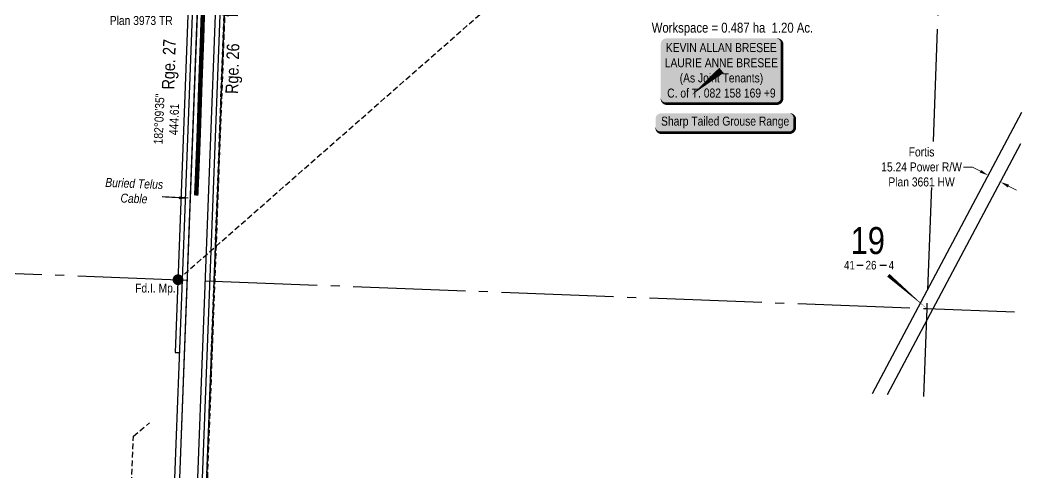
# Model space of a CAD drawing. Extents: x 311053 to 317465, y 5818876 to 5828373.
# Drawn here: x 313508 to 314623, y 5824779 to 5825283 of the extents above; entities that cross this region are included whole.
import ezdxf
from ezdxf.enums import TextEntityAlignment as Align

# ---------------------------------------------------------------- set-up
doc = ezdxf.new("R2010")
doc.units = 0
doc.header["$LTSCALE"] = 5
doc.header["$PDSIZE"] = 0.5
for name, pattern in [('foc-QUARTERLINE', [33, 25, -3, 2, -3]), ('foc-TIELINE', [1.875, 1.25, -0.625]), ('UG_PIPE', [1.875, 1.25, -0.625])]:
    doc.linetypes.add(name, pattern=pattern)
doc.layers.get('Defpoints').update_dxf_attribs({"color": 9})
for name, color, linetype in [('10', 1, 'Continuous'), ('9', 3, 'Continuous'), ('AS-OWNER', 7, 'Continuous'), ('AS-PIPE-UG', 44, 'UG_PIPE'), ('AS-POWER', 104, 'foc-POWER'), ('AS-ROADS', 254, 'Continuous'), ('AS-TELEPHONE-T', 224, 'Continuous'), ('AS-TELUS', 224, 'foc-TEL'), ('AS-WILDLIFE-BLOCK', 131, 'Continuous'), ('D-TXT', 6, 'Continuous'), ('F-RW', 190, 'Continuous'), ('L-AREAWORK', 5, 'Continuous'), ('L-BD', 7, 'Continuous'), ('L-MON', 1, 'Continuous'), ('L-SECLBL', 7, 'Continuous'), ('L-SECQ', 8, 'foc-QUARTERLINE'), ('L-TIE', 7, 'foc-TIELINE'), ('L-TITLEDB', 4, 'Continuous'), ('L-TITLEDB-T', 4, 'Continuous')]:
    doc.layers.add(name, color=color, linetype=linetype)
doc.layers.add('F-RW-T', color=190, linetype='Continuous', lineweight=9)
doc.styles.add('100L', font='ARIALN.TTF', dxfattribs={"height": 11})
doc.styles.add('80', font='ARIALN.TTF', dxfattribs={"height": 10})
doc.styles.add('80CG', font='ARIALN.TTF', dxfattribs={"height": 10})
doc.styles.add('80L', font='ARIALN.TTF', dxfattribs={"height": 10})
doc.styles.add('foc-LtypeFont', font='ARIALN.TTF', dxfattribs={"height": 7.35})
doc.styles.add('SIMPLEX', font='ARIALN.TTF')
doc.linetypes.add('foc-POWER', pattern='A,6,-1,["P",foc-LtypeFont,S=0.2,R=0,X=-0.625,Y=-0.75],-1.24,4', length=12.24)
doc.linetypes.add('foc-TEL', pattern='A,2,-1,["T",foc-LtypeFont,S=0.2,R=0,X=-0.425,Y=-0.75],-1.24,8', length=12.24)
doc.dimstyles.new('Compass 5 000', dxfattribs={"dimscale": 5, "dimtxt": 9, "dimasz": 2, "dimexe": 0.2, "dimexo": 0.0625, "dimgap": 0.5, "dimtad": 0, "dimtih": 1, "dimtoh": 1, "dimzin": 0, "dimdsep": 46, "dimtxsty": '80CG', "dimcen": 0.1, "dimse1": 1, "dimse2": 1, "dimclrd": 256, "dimclrt": 256, "dimaunit": 1, "dimadec": 4, "dimazin": 0, "dimtfac": 0.06, "dimtofl": 0, "dimtmove": 0, "dimatfit": 1, "dimfxl": 0.2, "dimtolj": 1, "dimtzin": 0, "dimlwd": -1, "dimarcsym": 0})

# ---------------------------------------------------------------- blocks, each defined once
blk = doc.blocks.new('*U390')
h = blk.add_hatch(color=59)
edge = h.paths.add_edge_path()
edge.add_line((-61.5, -37), (61.5, -37))
edge.add_arc((61.5, -31), 6, 270, 360)
edge.add_line((67.5, -31), (67.5, 29.5))
edge.add_arc((61.5, 29.5), 6, 0, 90)
edge.add_line((61.5, 35.5), (-61.5, 35.5))
edge.add_arc((-61.5, 29.5), 6, 90, 180)
edge.add_line((-67.5, 29.5), (-67.5, -31))
edge.add_arc((-61.5, -31), 6, 180, 270)
at = {"color": 1, "flags": 128}
blk.add_lwpolyline([(-61.5, -37, 3, 3, 0), (61.5, -37, 3, 3, 0.414214), (67.5, -31, 3, 3, 0), (67.5, 29.5, 3, 0, 0.414214), (61.5, 35.5, 0, 0, 0), (-61.5, 35.5, 0, 0, 0.414214), (-67.5, 29.5, 0, 0, 0), (-67.5, -31, 0, 3, 0.414214)], format="xyseb", close=True, dxfattribs=at)
blk.add_lwpolyline([(-33.2, -27.4, 0, 7.5, 0), (0, 0, 0, 0, 0)], format="xyseb", dxfattribs=at)
at = {"color": 1, "style": '80'}
blk.add_attdef('ENTER_TEXT_001', (-36, -5), '', height=10, dxfattribs=at)
blk = doc.blocks.new('*U393')
h = blk.add_hatch(color=255)
edge = h.paths.add_edge_path()
edge.add_line((-71.5, -11.5), (71.5, -11.5))
edge.add_arc((71.5, -5.5), 6, 270, 360)
edge.add_line((77.5, -5.5), (77.5, 4))
edge.add_arc((71.5, 4), 6, 0, 90)
edge.add_line((71.5, 10), (-71.5, 10))
edge.add_arc((-71.5, 4), 6, 90, 180)
edge.add_line((-77.5, 4), (-77.5, -5.5))
edge.add_arc((-71.5, -5.5), 6, 180, 270)
at = {"color": 131, "flags": 128}
blk.add_lwpolyline([(-71.5, -11.5, 3, 3, 0), (71.5, -11.5, 3, 3, 0.414214), (77.5, -5.5, 3, 3, 0), (77.5, 4, 3, 0, 0.414214), (71.5, 10, 0, 0, 0), (-71.5, 10, 0, 0, 0.414214), (-77.5, 4, 0, 0, 0), (-77.5, -5.5, 0, 3, 0.414214)], format="xyseb", close=True, dxfattribs=at)
at = {"color": 131, "style": '80'}
blk.add_attdef('ENTER_TEXT_001', (-36, -5), '', height=10, dxfattribs=at)
blk = doc.blocks.new('L-SECLBL')
at = {"layer": '9', "color": 7}
for p, q in [((-5.1, -27.8), (-12.3, -27.8)), ((20.7, -27.8), (13.5, -27.8))]:
    blk.add_line(p, q, dxfattribs=at)
at = {"layer": '10', "color": 2, "style": 'SIMPLEX'}
blk.add_attdef('SEC', text='', height=30, dxfattribs=at).set_placement((0, 0), align=Align.MIDDLE)
at = {"layer": '10', "color": 5, "style": '80L'}
blk.add_attdef('TWP', text='', height=9.5, dxfattribs=at).set_placement((-14.4, -27.4), align=Align.MIDDLE_RIGHT)
blk.add_attdef('RGE', text='', height=9.5, dxfattribs=at).set_placement((3.6, -27.4), align=Align.MIDDLE_CENTER)
blk.add_attdef('MER', text='', height=9.5, dxfattribs=at).set_placement((23.2, -27.4), align=Align.MIDDLE_LEFT)
blk = doc.blocks.new('*D408')
at = {"layer": 'Defpoints', "color": 0, "transparency": 16777216}
for p in [(313713.9, 5825674.1), (313744.3, 5825672.9), (313729.8, 5825288.8)]:
    blk.add_point(p, dxfattribs=at)
at = {"layer": 'L-TITLEDB-T', "transparency": 16777216}
for p, q in [((313689.4, 5825290.3), (313679.4, 5825290.7)), ((313739.8, 5825288.4), (313749.8, 5825288.1))]:
    blk.add_line(p, q, dxfattribs=at)
for points in [[(313689.4, 5825292), (313689.3, 5825288.7), (313699.3, 5825290)], [(313739.8, 5825290.1), (313739.7, 5825286.8), (313729.8, 5825288.8)]]:
    blk.add_solid(points, dxfattribs=at)
at = {"layer": 'L-TITLEDB-T', "transparency": 16777216, "insert": (313642.4, 5825290.7), "char_height": 10, "attachment_point": 5, "style": '80CG'}
blk.add_mtext('\\A1;30.48 Road\\PPlan 3973 TR', dxfattribs=at)
blk = doc.blocks.new('fdia')
at = {"color": 255, "const_width": 1}
blk.add_lwpolyline([(-0.5, 0, 1), (0.5, 0, 1)], format="xyb", close=True, dxfattribs=at)
blk = doc.blocks.new('Fdiaa')
blk.add_blockref('fdia', (0, 0))
blk = doc.blocks.new('fdib')
at = {"color": 1, "const_width": 1.6}
blk.add_lwpolyline([(-0.4, 0, 1), (0.4, 0, 1)], format="xyb", close=True, dxfattribs=at)
at = {"color": 1}
blk.add_circle((0, 0), 0.8, dxfattribs=at)
blk = doc.blocks.new('Fdibb')
blk.add_blockref('fdib', (0, 0))
blk = doc.blocks.new('fdicc')
for name in ['Fdibb', 'Fdiaa']:
    blk.add_blockref(name, (0, 0))
blk = doc.blocks.new('FDI')
blk.add_blockref('fdicc', (0, 0))
blk = doc.blocks.new('*D517')
at = {"layer": 'Defpoints', "color": 0, "linetype": 'ByBlock', "transparency": 16777216}
for p in [(314585.2, 5825110.1), (314581, 5825102.3), (314594.5, 5825095.1)]:
    blk.add_point(p, dxfattribs=at)
at = {"layer": 'F-RW-T', "transparency": 16777216}
for p, q in [((314567.5, 5825119.5), (314557.5, 5825119.5)), ((314576.4, 5825114.8), (314567.5, 5825119.5)), ((314607.5, 5825098.2), (314616.3, 5825093.6))]:
    blk.add_line(p, q, dxfattribs=at)
at = {"layer": 'F-RW-T', "linetype": 'ByBlock', "transparency": 16777216}
for points in [[(314577.1, 5825116.2), (314575.6, 5825113.3), (314585.2, 5825110.1)], [(314608.3, 5825099.7), (314606.7, 5825096.8), (314598.6, 5825102.9)]]:
    blk.add_solid(points, dxfattribs=at)
at = {"layer": 'F-RW-T', "linetype": 'ByBlock', "transparency": 16777216, "insert": (314510.8, 5825119.5), "char_height": 10, "attachment_point": 5, "style": '80CG', "bg_fill": 3, "box_fill_scale": 1.1, "bg_fill_color": 256, "bg_fill_true_color": 13158600, "bg_fill_transparency": 0}
blk.add_mtext('\\A1;Fortis\\P15.24 Power R/W\\PPlan 3661 HW', dxfattribs=at)

msp = doc.modelspace()

# ---------------------------------------------------------------- linework, layer by layer
at = {"layer": 'AS-PIPE-UG'}
for points in [[(313717.425, 5825814.11), (313753.846, 5825812.748), (313736.866, 5825359.249), (313736.309, 5825344.371), (313728.602, 5825138.535), (313723.087, 5824991.217), (313714.401, 5824759.208), (313693.095, 5824190.03), (313656.464, 5824185.836)], [(313644.254, 5824767.742), (313631.754, 5824768.21), (313633.705, 5824820.332), (313651.738, 5824834.955)]]:
    msp.add_lwpolyline(points, dxfattribs=at)
at = {"layer": 'AS-PIPE-UG', "flags": 128}
msp.add_lwpolyline([(313741.512, 5825814.188), (313746.576, 5825814.083), (313751.439, 5825813.877), (313755.507, 5825813.7), (313756.781, 5825813.287), (313757.664, 5825812.085), (313756.843, 5825806.931), (313756.007, 5825799.922), (313755.536, 5825796.373), (313754.673, 5825773.499), (313754.156, 5825758.955), (313753.774, 5825748.099), (313753.407, 5825733.044), (313753.126, 5825722.336), (313752.825, 5825714.568), (313751.823, 5825695.461), (313751.115, 5825673.242), (313750.5, 5825656.357), (313750.219, 5825642.288), (313749.673, 5825625.305), (313748.495, 5825600.646), (313746.678, 5825593.878), (313708.167, 5824565.179), (313703.386, 5824560.399), (313699.464, 5824455.62), (313703.9, 5824451.182), (313694.092, 5824189.137), (313691.339, 5824188.822)], dxfattribs=at)
at = {"layer": 'AS-POWER', "flags": 128}
msp.add_lwpolyline([(313745.067, 5825599.376), (313746.156, 5825591.786), (313716.186, 5824798.297)], dxfattribs=at)
at = {"layer": 'AS-ROADS', "const_width": 4.999, "flags": 128}
msp.add_lwpolyline([(313703.585, 5825087.787), (313704.068, 5825098.381), (313704.558, 5825109.832), (313705.033, 5825121.641), (313705.484, 5825132.136), (313705.907, 5825143.039), (313706.319, 5825154.18), (313706.715, 5825165.476), (313707.074, 5825176.807), (313707.423, 5825188.091), (313707.798, 5825199.38), (313708.191, 5825210.666), (313708.589, 5825221.946), (313709.01, 5825233.247), (313709.445, 5825244.516), (313709.9, 5825255.93), (313710.285, 5825267.303), (313710.609, 5825278.559), (313711.025, 5825289.896)], dxfattribs=at)
at = {"layer": 'AS-TELUS', "flags": 128}
msp.add_lwpolyline([(313727.536, 5825898.061), (313723.741, 5825797.599), (313685.407, 5824782.648)], dxfattribs=at)
at = {"layer": 'F-RW', "flags": 128}
for points in [[(314456.337, 5824867.436), (314622.558, 5825180.453)], [(314473.091, 5824866.494), (314621.25, 5825145.498)]]:
    msp.add_lwpolyline(points, dxfattribs=at)
at = {"layer": 'L-SECLBL', "color": 2, "flags": 128}
msp.add_lwpolyline([(314516.602, 5824962.082, 0, 4, 0), (314473.852, 5824999.086, 0, 0, 0)], format="xyseb", dxfattribs=at)
at = {"layer": 'L-SECQ'}
for p, q in [((314546.918, 5825767.504), (314516.602, 5824962.082)), ((312087.887, 5825055.608), (313693.382, 5824993.783)), ((313713.482, 5824993.009), (314516.602, 5824962.082)), ((314516.602, 5824962.082), (314512.92, 5824864.257)), ((314516.602, 5824962.082), (314614.244, 5824958.322))]:
    msp.add_line(p, q, dxfattribs=at)
at = {"layer": 'L-TITLEDB'}
for p, q in [((313723.741, 5825797.599), (313660.383, 5824120.104)), ((313743.842, 5825796.84), (313680.49, 5824119.512)), ((313749.018, 5825796.645), (313685.667, 5824119.36)), ((313688.228, 5824993.979), (313718.569, 5825797.832)), ((313753.887, 5825796.468), (313690.425, 5824119.22)), ((313700.085, 5825438.42), (313680.276, 5824913.201)), ((313655.3, 5824120.253), (313688.228, 5824993.979))]:
    msp.add_line(p, q, dxfattribs=at)
at = {"layer": 'L-TITLEDB', "flags": 128}
msp.add_lwpolyline([(313680.276, 5824913.201), (313685.177, 5824913.016)], dxfattribs=at)

# ---------------------------------------------------------------- block references
at = {"layer": 'AS-WILDLIFE-BLOCK', "color": 3}
ref = msp.add_blockref('*U393', (314292.245, 5825169.134), dxfattribs=at)
ref.add_attrib('ENTER_TEXT_001', 'Sharp Tailed Grouse Range', (314220.911, 5825165.515), dxfattribs={"layer": '0', "color": 131, "height": 10, "style": '80'})
at = {"layer": 'L-MON', "linetype": 'ByBlock', "xscale": 4.999495499999952, "yscale": 4.999495499999952, "zscale": 4.999495499999952}
msp.add_blockref('FDI', (313683.337, 5824994.145), dxfattribs=at)
at = {"layer": 'L-SECLBL', "color": 2, "xscale": 0.9998991, "yscale": 0.9998991, "zscale": 0.9998991}
msp.add_blockref('L-SECLBL', (314451.006, 5825037.715), dxfattribs=at).add_auto_attribs({'SEC': '19', 'TWP': '41', 'RGE': '26', 'MER': '4'})

# ---------------------------------------------------------------- texts
at = {"layer": 'D-TXT', "color": 3, "char_height": 13.9971, "attachment_point": 1, "rotation": 88.330659, "style": '80L'}
for s, width, insert in [('Rge. 27', 73.74733, (313665.282, 5825205.903)), ('Rge. 26', 63.85423, (313736.076, 5825201.006))]:
    msp.add_mtext_dynamic_manual_height_columns(s, width=width, gutter_width=47.495, heights=[0], dxfattribs=dict(at, insert=insert))
at = {"layer": 'L-AREAWORK', "color": 5, "linetype": 'ByBlock', "insert": (314300.352, 5825279.947), "char_height": 10.99889, "width": 179.68855, "attachment_point": 2, "style": '100L', "bg_fill": 3, "box_fill_scale": 1.15, "bg_fill_color": 256, "bg_fill_true_color": 256, "bg_fill_transparency": 0}
msp.add_mtext('Workspace = 0.487 ha  1.20 Ac.', dxfattribs=at)
at = {"layer": 'L-BD', "linetype": 'ByBlock', "insert": (313656.159, 5825143.281), "char_height": 10, "attachment_point": 1, "rotation": 87.833115, "style": '80L'}
msp.add_mtext_dynamic_manual_height_columns('\\pi1.575;182°09\'35"\\P\\pi12.52;444.61', width=57.82949, gutter_width=50, heights=[0], dxfattribs=at)
at = {"layer": 'L-MON', "insert": (313634.558, 5824989.885), "char_height": 9.99899, "attachment_point": 1, "style": '80L'}
msp.add_mtext_dynamic_manual_height_columns('\\pi1.0662;Fd.I. Mp.', width=44.3292, gutter_width=50, heights=[0], dxfattribs=at)

# ---------------------------------------------------------------- dimensions: what is measured, and where the dimension line sits
at = {"layer": 'L-TITLEDB-T'}
dim = msp.add_linear_dim(base=(313729.779, 5825288.811), p1=(313713.899, 5825674.096), p2=(313744.331, 5825672.944), angle=357.830474, text='30.48 Road\\PPlan 3973 TR', dimstyle='Compass 5 000', dxfattribs=at)
dim.commit()
dim.dimension.update_dxf_attribs({"geometry": '*D408', "text_midpoint": (313642.355, 5825290.721), "dimtype": 161})

# ---------------------------------------------------------------- next in the draw order: linework, layer by layer
at = {"layer": 'L-TIE'}
msp.add_line((313683.337, 5824994.145), (314478.464, 5825692.634), dxfattribs=at)

# ---------------------------------------------------------------- next in the draw order: block references
at = {"layer": 'AS-OWNER', "color": 3}
ref = msp.add_blockref('*U390', (314288.118, 5825227.008), dxfattribs=dict(at, xscale=0.9998991, yscale=0.9998991, zscale=0.9998991))
ref.add_attrib('ENTER_TEXT_001', 'KEVIN ALLAN BRESEE', (314226.259, 5825247.265), dxfattribs={"layer": '0', "color": 1, "height": 9.99899, "style": '80'})
ref.add_attrib('ENTER_TEXT_002', 'LAURIE ANNE BRESEE', (314225.011, 5825230.422), dxfattribs={"layer": '0', "color": 1, "height": 9.99899, "style": '80'})
ref.add_attrib('ENTER_TEXT_003', '(As Joint Tenants)', (314241.643, 5825213.587), dxfattribs={"layer": '0', "color": 1, "height": 9.99899, "style": '80'})
ref.add_attrib('ENTER_TEXT_004', 'C. of T. 082 158 169 +9', (314227.756, 5825196.745), dxfattribs={"layer": '0', "color": 1, "height": 9.99899, "style": '80'})

# ---------------------------------------------------------------- next in the draw order: texts
at = {"layer": 'AS-TELEPHONE-T', "linetype": 'Continuous', "insert": (313602.684, 5825107.416), "char_height": 9.99899, "attachment_point": 1, "rotation": 357.794702, "style": '80L', "bg_fill": 3, "box_fill_scale": 1.15, "bg_fill_color": 256, "bg_fill_true_color": 256, "bg_fill_transparency": 0}
msp.add_mtext_dynamic_manual_height_columns('\\pi-0.029103;{\\fArial Narrow|b0|i1|c0|p34;Buried Telus \\P\\pi17.561;Cable}', width=63.72117, gutter_width=50, heights=[0], dxfattribs=at)

# ---------------------------------------------------------------- next in the draw order: dimensions: what is measured, and where the dimension line sits
at = {"layer": 'F-RW-T', "color": 5, "linetype": 'ByBlock'}
dim = msp.add_aligned_dim(p1=(314594.498, 5825095.121), p2=(314581.04, 5825102.268), distance=-8.85, text='Fortis\\P15.24 Power R/W\\PPlan 3661 HW', dimstyle='Compass 5 000', override={"dimtfill": 1}, dxfattribs=at)
dim.commit()
dim.dimension.update_dxf_attribs({"geometry": '*D517', "text_midpoint": (314510.807, 5825119.464)})

# ---------------------------------------------------------------- next in the draw order: leaders
at = {"layer": 'AS-TELEPHONE-T', "linetype": 'Continuous', "path_type": 1}
msp.add_leader([(313694.647, 5825084.856), (313665.712, 5825086.281)], dimstyle='Compass 5 000', override={"dimgap": 0.5, "dimtad": 0}, dxfattribs=at)

doc.saveas('drawing.dxf')
